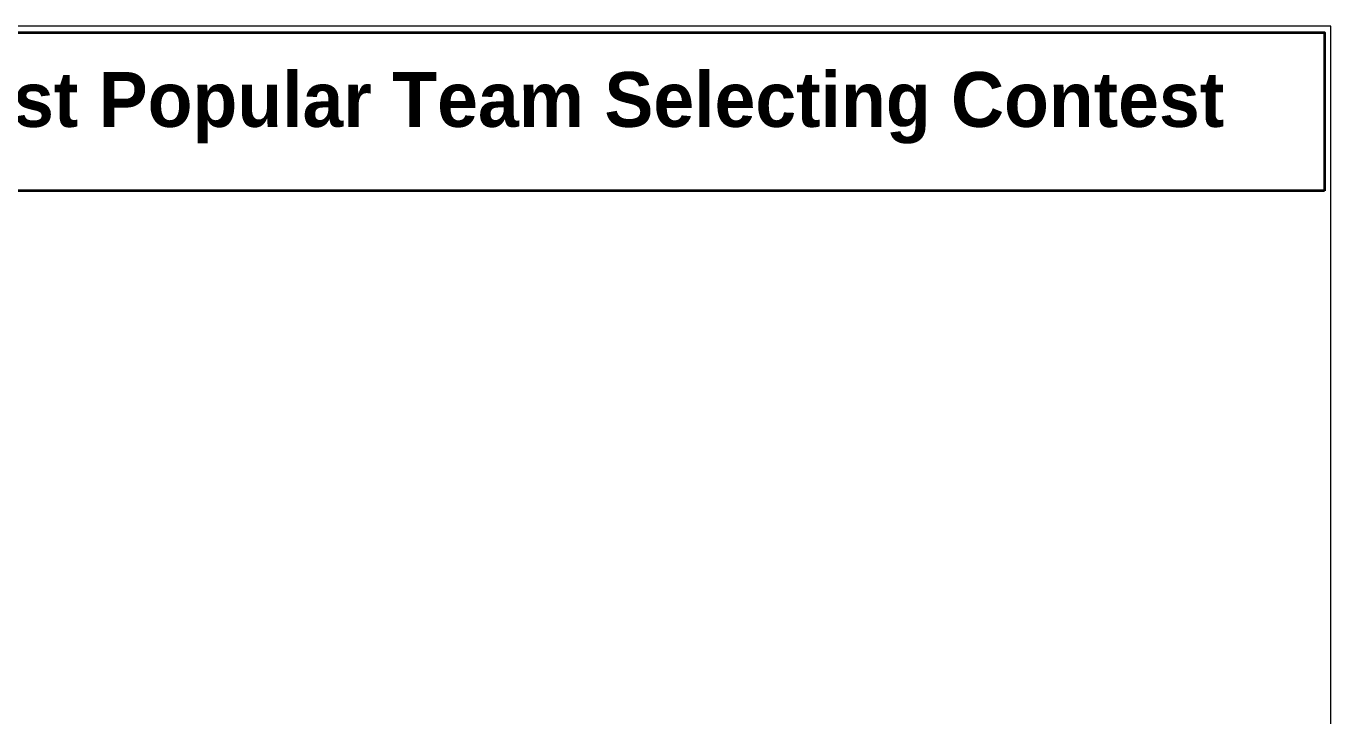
# Model space of a CAD drawing. Header units: inches. Extents: x -4 to 404, y -412 to 4.
# Drawn here: x 198 to 400, y -106.8 to 0 of the extents above; entities that cross this region are included whole.
import ezdxf

# ---------------------------------------------------------------- set-up
doc = ezdxf.new("R2010")
doc.units = ezdxf.units.IN
doc.header["$MEASUREMENT"] = 0
doc.layers.add('Layer 1', color=7, linetype='Continuous')

# ---------------------------------------------------------------- blocks, each defined once
blk = doc.blocks.new('block 3')
at = {"layer": 'Layer 1', "lineweight": 0}
for points in [[(0, -400), (400, -400), (400, 0), (0, 0), (0, -400)], [(0.01, -400), (235.05, -400), (282.16, -378.64), (378.64, -282.16), (400, -235.04), (400, 0), (164.96, 0), (117.85, -21.36), (21.37, -117.84), (0.01, -164.96), (0.01, -400)]]:
    blk.add_lwpolyline(points, dxfattribs=at)
at = {"layer": 'Layer 1', "color": 18, "lineweight": 35, "true_color": 0x000000}
blk.add_lwpolyline([(399, -25.5), (117.5, -25.5), (117.5, -1), (399, -1), (399, -25.5)], dxfattribs=at)
blk = doc.blocks.new('block 2')
at = {"layer": 'Layer 1'}
blk.add_blockref('block 3', (0, 0), dxfattribs=at)

msp = doc.modelspace()

# ---------------------------------------------------------------- block references
at = {"layer": 'Layer 1'}
msp.add_blockref('block 2', (0, 0), dxfattribs=at)

# ---------------------------------------------------------------- texts
at = {"layer": 'Layer 1', "color": 18, "true_color": 0x000000, "insert": (156.23, -18.23), "char_height": 8.496, "attachment_point": 7}
msp.add_mtext('\\fJosefin Sans SemiBold|b0|i0|c0|p34;\\W1;The Most Popular Team Selecting Contest', dxfattribs=at)

doc.saveas('drawing.dxf')
